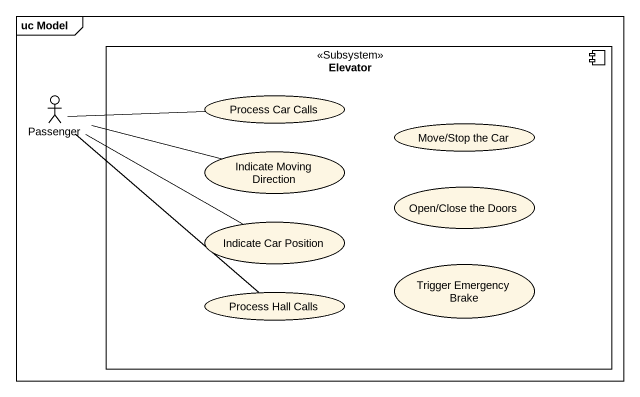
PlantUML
@startuml
mainframe uc Model
component Elevator <<Subsystem>> {
  usecase "Process Car Calls" as Process_Car_Calls
  usecase "Indicate Moving Direction" as Indicate_Moving_Direction
  usecase "Move/Stop the Car" as Move_Stop_the_Car
  usecase "Open/Close the Doors" as Open_Close_the_Doors
  usecase "Indicate Car Position" as Indicate_Car_Position
  usecase "Process Hall Calls" as Process_Hall_Calls
  usecase "Trigger Emergency Brake" as Trigger_Emergency_Brake
}
actor Passenger
Passenger -right- Process_Car_Calls
Passenger -right- Indicate_Moving_Direction
Passenger -right- Indicate_Car_Position
Passenger -- Process_Hall_Calls
@enduml
